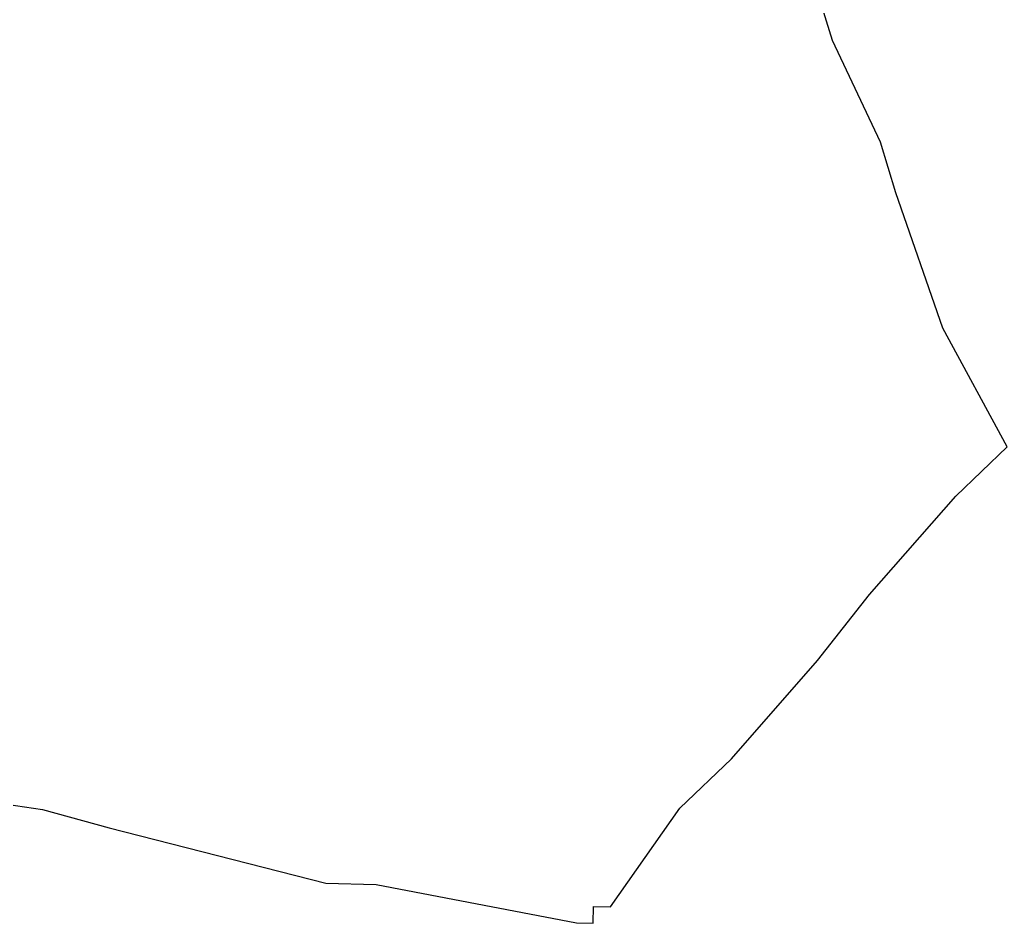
# Model space of a CAD drawing. Header units: metres. Extents: x 258138 to 260888, y 2202819 to 2205259.
# Drawn here: x 259944 to 260888, y 2203086 to 2203950 of the extents above; entities that cross this region are included whole.
import ezdxf

# ---------------------------------------------------------------- set-up
doc = ezdxf.new("R2010")
doc.units = ezdxf.units.M
doc.header["$MEASUREMENT"] = 0
doc.layers.add('VILLAGE BOUNDRY', color=1, linetype='Continuous')

msp = doc.modelspace()

# ---------------------------------------------------------------- linework, layer by layer
at = {"layer": 'VILLAGE BOUNDRY'}
for p, q in [((260721.14, 2203930.17), (260691.38, 2204027.11)), ((260766.91, 2203832.89), (260721.14, 2203930.17)), ((260781.76, 2203784.44), (260766.91, 2203832.89)), ((260826.76, 2203655.1), (260781.76, 2203784.44)), ((260888.2, 2203541.38), (260826.76, 2203655.1)), ((260838.99, 2203494.46), (260888.2, 2203541.38)), ((260756.56, 2203400.24), (260838.99, 2203494.46)), ((260706.97, 2203337.32), (260756.56, 2203400.24)), ((260624.54, 2203243.06), (260706.97, 2203337.32)), ((260575.33, 2203196.14), (260624.54, 2203243.06)), ((259838.24, 2203213.76), (259966.05, 2203194.69)), ((260508.96, 2203101.54), (260575.33, 2203196.14)), ((259966.05, 2203194.69), (260029.78, 2203177.15)), ((260029.78, 2203177.15), (260236.9, 2203124.11)), ((260236.9, 2203124.11), (260284.97, 2203122.96)), ((260284.97, 2203122.96), (260476.51, 2203086.3)), ((260492.52, 2203085.92), (260492.9, 2203101.92)), ((260492.9, 2203101.92), (260508.96, 2203101.54)), ((260476.51, 2203086.3), (260492.52, 2203085.92))]:
    msp.add_line(p, q, dxfattribs=at)

doc.saveas('drawing.dxf')
